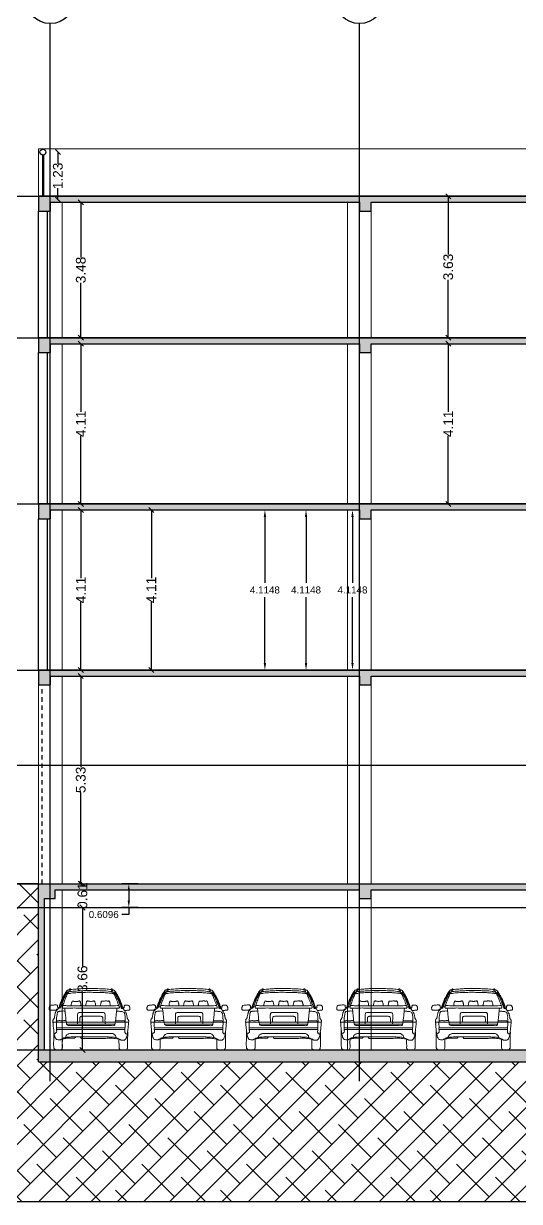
# Model space of a CAD drawing. Header units: metres. Extents: x 71870 to 71989, y 12512 to 13085.
# Drawn here: x 71922.39 to 71935.13, y 12511.59 to 12541.83 of the extents above; entities that cross this region are included whole.
import ezdxf

# ---------------------------------------------------------------- set-up
doc = ezdxf.new("R2010")
doc.units = ezdxf.units.M
doc.header["$MEASUREMENT"] = 0
doc.linetypes.add('CENTER', pattern=[2, 1.25, -0.25, 0.25, -0.25])
doc.linetypes.add('HIDDEN2', pattern=[0.1875, 0.125, -0.0625])
doc.layers.get('Defpoints').update_dxf_attribs({"color": 6, "lineweight": 0})
for name, color, linetype, lineweight in [('02_FB_GLASS', 4, 'Continuous', 9), ('02_FB_GREY', 8, 'Continuous', 5), ('02_FB_WALL', 7, 'Continuous', 30)]:
    doc.layers.add(name, color=color, linetype=linetype, lineweight=lineweight)
for name, color, linetype in [('BLK_1_FLR_2_ROOM_1', 2, 'Continuous'), ('BLK_1_FLR_2_WC_BATH_HT', 1, 'Continuous'), ('BLK_1_FLR_3_ROOM_1', 2, 'Continuous'), ('BLK_1_FLR_4_ROOM_1', 2, 'Continuous'), ('BLK_1_PLINTH_HEIGHT', 7, 'Continuous'), ('cad-block.com', 7, 'Continuous')]:
    doc.layers.add(name, color=color, linetype=linetype)
doc.layers.add('BLK_1_LVL_-1_BSMNT_FOOT_PRINT', color=1, linetype='Continuous', plot=False)
doc.layers.add('BLK_1_PARAPET_HT', color=233, linetype='Continuous', plot=False)
doc.styles.add('century Gothic', font='arial.ttf')
doc.styles.get("Standard").update_dxf_attribs({"font": 'arial.ttf'})
doc.dimstyles.new('STAND', dxfattribs={"dimtxt": 0.25, "dimasz": 0.13, "dimexe": 0, "dimexo": 0, "dimgap": 0, "dimtad": 0, "dimzin": 0, "dimdsep": 46, "dimtxsty": 'century Gothic', "dimblk": 'OBLIQUE', "dimcen": 0.15, "dimse1": 1, "dimse2": 1, "dimclrd": 5, "dimclre": 7, "dimclrt": 5, "dimazin": 0, "dimtfac": 1, "dimtofl": 0, "dimtmove": 0, "dimatfit": 3, "dimfxl": 0, "dimtolj": 1, "dimtzin": 0, "dimlwd": -1, "dimlwe": -1, "dimarcsym": 0})
doc.dimstyles.get("Standard").update_dxf_attribs({"dimtxt": 0.18, "dimasz": 0.18, "dimexe": 0.18, "dimexo": 0.0625, "dimgap": 0.09, "dimtad": 0, "dimtih": 1, "dimtoh": 1, "dimdec": 4, "dimzin": 0, "dimdsep": 46, "dimtxsty": 'Standard', "dimcen": 0.09, "dimadec": 0, "dimazin": 0, "dimtfac": 1, "dimtdec": 4, "dimtofl": 0, "dimtmove": 0, "dimatfit": 3, "dimfxl": 0, "dimtolj": 1, "dimtzin": 0, "dimarcsym": 0})

# ---------------------------------------------------------------- blocks, each defined once
blk = doc.blocks.new('*D442')
at = {"layer": 'BLK_1_PLINTH_HEIGHT', "color": 0, "lineweight": -2, "ltscale": 400}
for p, q in [((71925.333, 12519.743), (71924.913, 12519.743)), ((71925.093, 12519.563), (71925.093, 12519.313)), ((71925.333, 12519.133), (71924.913, 12519.133)), ((71925.093, 12518.953), (71924.913, 12518.953)), ((71925.093, 12519.133), (71925.093, 12518.953))]:
    blk.add_line(p, q, dxfattribs=at)
at = {"layer": 'BLK_1_PLINTH_HEIGHT', "color": 0, "lineweight": 25, "ltscale": 400}
for points in [[(71925.063, 12519.563), (71925.123, 12519.563), (71925.093, 12519.743)], [(71925.063, 12519.313), (71925.123, 12519.313), (71925.093, 12519.133)]]:
    blk.add_solid(points, dxfattribs=at)
at = {"layer": 'Defpoints', "color": 0, "lineweight": 25, "ltscale": 400}
for p in [(71925.395, 12519.743), (71925.093, 12519.133), (71925.395, 12519.133)]:
    blk.add_point(p, dxfattribs=at)
at = {"layer": 'BLK_1_PLINTH_HEIGHT', "color": 0, "lineweight": 25, "ltscale": 400, "insert": (71924.449, 12518.953), "char_height": 0.18, "attachment_point": 5}
blk.add_mtext('\\A1;0.6096', dxfattribs=at)
blk = doc.blocks.new('_Oblique')
at = {"color": 0, "linetype": 'ByBlock', "lineweight": -2}
blk.add_line((-0.5, -0.5), (0.5, 0.5), dxfattribs=at)
blk = doc.blocks.new('*D443')
at = {"layer": 'BLK_1_LVL_-1_BSMNT_FOOT_PRINT', "color": 1}
for p, q in [((71923.903, 12519.133), (71923.903, 12517.629)), ((71923.903, 12515.475), (71923.903, 12516.98))]:
    blk.add_line(p, q, dxfattribs=at)
at = {"layer": 'Defpoints', "color": 0, "lineweight": 25}
for p in [(71923.903, 12519.133), (71924.061, 12519.133), (71924.061, 12515.475)]:
    blk.add_point(p, dxfattribs=at)
at = {"layer": 'BLK_1_LVL_-1_BSMNT_FOOT_PRINT', "color": 1, "xscale": 0.13, "yscale": 0.13, "zscale": 0.13}
for p, rotation in [((71923.903, 12519.133), 90), ((71923.903, 12515.475), 270)]:
    blk.add_blockref('_Oblique', p, dxfattribs=dict(at, rotation=rotation))
at = {"layer": 'BLK_1_LVL_-1_BSMNT_FOOT_PRINT', "color": 1, "lineweight": 25, "insert": (71923.903, 12517.304), "char_height": 0.25, "attachment_point": 5, "rotation": 90, "style": 'century Gothic'}
blk.add_mtext('\\A1;3.66', dxfattribs=at)
blk = doc.blocks.new('*D444')
at = {"layer": 'BLK_1_LVL_-1_BSMNT_FOOT_PRINT', "color": 2}
for p, q in [((71923.903, 12519.743), (71923.903, 12519.738)), ((71923.903, 12519.133), (71923.903, 12519.137))]:
    blk.add_line(p, q, dxfattribs=at)
at = {"layer": 'Defpoints', "color": 0, "lineweight": 25}
for p in [(71923.903, 12519.743), (71923.903, 12519.743), (71923.903, 12519.133)]:
    blk.add_point(p, dxfattribs=at)
at = {"layer": 'BLK_1_LVL_-1_BSMNT_FOOT_PRINT', "color": 2, "xscale": 0.13, "yscale": 0.13, "zscale": 0.13}
for p, rotation in [((71923.903, 12519.743), 90), ((71923.903, 12519.133), 270)]:
    blk.add_blockref('_Oblique', p, dxfattribs=dict(at, rotation=rotation))
at = {"layer": 'BLK_1_LVL_-1_BSMNT_FOOT_PRINT', "color": 2, "lineweight": 25, "insert": (71923.903, 12519.438), "char_height": 0.25, "attachment_point": 5, "rotation": 90, "style": 'century Gothic'}
blk.add_mtext('\\A1;0.61', dxfattribs=at)
blk = doc.blocks.new('*D446')
at = {"layer": 'BLK_1_FLR_2_ROOM_1', "color": 2}
for p, q in [((71925.672, 12529.344), (71925.672, 12527.592)), ((71925.672, 12525.229), (71925.672, 12526.981))]:
    blk.add_line(p, q, dxfattribs=at)
at = {"layer": 'Defpoints', "color": 0, "lineweight": 25}
for p in [(71925.382, 12529.344), (71925.672, 12529.344), (71925.517, 12525.229)]:
    blk.add_point(p, dxfattribs=at)
at = {"layer": 'BLK_1_FLR_2_ROOM_1', "color": 2, "xscale": 0.13, "yscale": 0.13, "zscale": 0.13}
for p, rotation in [((71925.672, 12529.344), 90), ((71925.672, 12525.229), 270)]:
    blk.add_blockref('_Oblique', p, dxfattribs=dict(at, rotation=rotation))
at = {"layer": 'BLK_1_FLR_2_ROOM_1', "color": 2, "lineweight": 25, "insert": (71925.672, 12527.286), "char_height": 0.25, "attachment_point": 5, "rotation": 90, "style": 'century Gothic'}
blk.add_mtext('\\A1;4.11', dxfattribs=at)
blk = doc.blocks.new('*D447')
at = {"layer": 'BLK_1_FLR_3_ROOM_1', "color": 2}
for p, q in [((71933.301, 12533.611), (71933.301, 12531.859)), ((71933.301, 12529.496), (71933.301, 12531.248))]:
    blk.add_line(p, q, dxfattribs=at)
at = {"layer": 'Defpoints', "color": 0, "lineweight": 25}
for p in [(71933.006, 12533.611), (71933.301, 12533.611), (71933.146, 12529.496)]:
    blk.add_point(p, dxfattribs=at)
at = {"layer": 'BLK_1_FLR_3_ROOM_1', "color": 2, "xscale": 0.13, "yscale": 0.13, "zscale": 0.13}
for p, rotation in [((71933.301, 12533.611), 90), ((71933.301, 12529.496), 270)]:
    blk.add_blockref('_Oblique', p, dxfattribs=dict(at, rotation=rotation))
at = {"layer": 'BLK_1_FLR_3_ROOM_1', "color": 2, "lineweight": 25, "insert": (71933.301, 12531.554), "char_height": 0.25, "attachment_point": 5, "rotation": 90, "style": 'century Gothic'}
blk.add_mtext('\\A1;4.11', dxfattribs=at)
blk = doc.blocks.new('*D451')
at = {"layer": 'BLK_1_FLR_2_WC_BATH_HT', "color": 0, "lineweight": -2}
for p, q in [((71928.357, 12529.344), (71928.77, 12529.344)), ((71928.59, 12529.164), (71928.59, 12527.468)), ((71928.59, 12525.409), (71928.59, 12527.105)), ((71928.498, 12525.229), (71928.77, 12525.229))]:
    blk.add_line(p, q, dxfattribs=at)
at = {"layer": 'BLK_1_FLR_2_WC_BATH_HT', "color": 0, "lineweight": 25}
for points in [[(71928.56, 12529.164), (71928.62, 12529.164), (71928.59, 12529.344)], [(71928.56, 12525.409), (71928.62, 12525.409), (71928.59, 12525.229)]]:
    blk.add_solid(points, dxfattribs=at)
at = {"layer": 'Defpoints', "color": 0, "lineweight": 25}
for p in [(71928.295, 12529.344), (71928.59, 12529.344), (71928.435, 12525.229)]:
    blk.add_point(p, dxfattribs=at)
at = {"layer": 'BLK_1_FLR_2_WC_BATH_HT', "color": 0, "insert": (71928.59, 12527.286), "char_height": 0.18, "attachment_point": 5}
blk.add_mtext('\\A1;4.1148', dxfattribs=at)
blk = doc.blocks.new('*D452')
at = {"layer": 'BLK_1_FLR_2_WC_BATH_HT', "color": 0, "lineweight": -2}
for p, q in [((71929.414, 12529.344), (71929.827, 12529.344)), ((71929.647, 12529.164), (71929.647, 12527.468)), ((71929.647, 12525.409), (71929.647, 12527.105)), ((71929.554, 12525.229), (71929.827, 12525.229))]:
    blk.add_line(p, q, dxfattribs=at)
at = {"layer": 'BLK_1_FLR_2_WC_BATH_HT', "color": 0, "lineweight": 25}
for points in [[(71929.617, 12529.164), (71929.677, 12529.164), (71929.647, 12529.344)], [(71929.617, 12525.409), (71929.677, 12525.409), (71929.647, 12525.229)]]:
    blk.add_solid(points, dxfattribs=at)
at = {"layer": 'Defpoints', "color": 0, "lineweight": 25}
for p in [(71929.351, 12529.344), (71929.647, 12529.344), (71929.492, 12525.229)]:
    blk.add_point(p, dxfattribs=at)
at = {"layer": 'BLK_1_FLR_2_WC_BATH_HT', "color": 0, "insert": (71929.647, 12527.286), "char_height": 0.18, "attachment_point": 5}
blk.add_mtext('\\A1;4.1148', dxfattribs=at)
blk = doc.blocks.new('*D453')
at = {"layer": 'BLK_1_FLR_2_WC_BATH_HT', "color": 0, "lineweight": -2}
for p, q in [((71930.608, 12529.344), (71931.021, 12529.344)), ((71930.841, 12529.164), (71930.841, 12527.468)), ((71930.841, 12525.409), (71930.841, 12527.105)), ((71930.749, 12525.229), (71931.021, 12525.229))]:
    blk.add_line(p, q, dxfattribs=at)
at = {"layer": 'BLK_1_FLR_2_WC_BATH_HT', "color": 0, "lineweight": 25}
for points in [[(71930.811, 12529.164), (71930.871, 12529.164), (71930.841, 12529.344)], [(71930.811, 12525.409), (71930.871, 12525.409), (71930.841, 12525.229)]]:
    blk.add_solid(points, dxfattribs=at)
at = {"layer": 'Defpoints', "color": 0, "lineweight": 25}
for p in [(71930.545, 12529.344), (71930.841, 12529.344), (71930.686, 12525.229)]:
    blk.add_point(p, dxfattribs=at)
at = {"layer": 'BLK_1_FLR_2_WC_BATH_HT', "color": 0, "insert": (71930.841, 12527.286), "char_height": 0.18, "attachment_point": 5}
blk.add_mtext('\\A1;4.1148', dxfattribs=at)
blk = doc.blocks.new('*D439')
at = {"color": 5}
for p, q in [((71921.33, 12538.615), (71921.33, 12538.317)), ((71921.33, 12537.396), (71921.33, 12537.694))]:
    blk.add_line(p, q, dxfattribs=at)
at = {"layer": 'Defpoints', "color": 0, "lineweight": 25}
for p in [(71921.33, 12538.615), (71922.772, 12538.615), (71922.772, 12537.396)]:
    blk.add_point(p, dxfattribs=at)
at = {"color": 5, "xscale": 0.13, "yscale": 0.13, "zscale": 0.13}
for p, rotation in [((71921.33, 12538.615), 90), ((71921.33, 12537.396), 270)]:
    blk.add_blockref('_Oblique', p, dxfattribs=dict(at, rotation=rotation))
at = {"color": 5, "lineweight": 25, "insert": (71921.33, 12538.005), "char_height": 0.25, "attachment_point": 5, "rotation": 90, "style": 'century Gothic'}
blk.add_mtext('\\A1;1.22', dxfattribs=at)
blk = doc.blocks.new('*D440')
at = {"color": 5}
for p, q in [((71920.256, 12537.396), (71920.256, 12528.674)), ((71920.256, 12519.133), (71920.256, 12527.854))]:
    blk.add_line(p, q, dxfattribs=at)
at = {"layer": 'Defpoints', "color": 0, "lineweight": 25}
for p in [(71922.772, 12537.396), (71920.256, 12519.133), (71922.772, 12519.133)]:
    blk.add_point(p, dxfattribs=at)
at = {"color": 5, "xscale": 0.13, "yscale": 0.13, "zscale": 0.13}
for p, rotation in [((71920.256, 12537.396), 90), ((71920.256, 12519.133), 270)]:
    blk.add_blockref('_Oblique', p, dxfattribs=dict(at, rotation=rotation))
at = {"color": 5, "lineweight": 25, "insert": (71920.256, 12528.264), "char_height": 0.25, "attachment_point": 5, "rotation": 90, "style": 'century Gothic'}
blk.add_mtext('\\A1;18.26', dxfattribs=at)
blk = doc.blocks.new('*D441')
at = {"color": 5}
for p, q in [((71921.33, 12533.763), (71921.33, 12531.96)), ((71921.33, 12529.496), (71921.33, 12531.3))]:
    blk.add_line(p, q, dxfattribs=at)
at = {"layer": 'Defpoints', "color": 0, "lineweight": 25}
for p in [(71921.33, 12533.763), (71922.772, 12533.763), (71922.772, 12529.496)]:
    blk.add_point(p, dxfattribs=at)
at = {"color": 5, "xscale": 0.13, "yscale": 0.13, "zscale": 0.13}
for p, rotation in [((71921.33, 12533.763), 90), ((71921.33, 12529.496), 270)]:
    blk.add_blockref('_Oblique', p, dxfattribs=dict(at, rotation=rotation))
at = {"color": 5, "lineweight": 25, "insert": (71921.33, 12531.63), "char_height": 0.25, "attachment_point": 5, "rotation": 90, "style": 'century Gothic'}
blk.add_mtext('\\A1;4.27', dxfattribs=at)
blk = doc.blocks.new('*D459')
at = {"color": 5}
for p, q in [((71923.859, 12525.077), (71923.859, 12522.734)), ((71923.859, 12519.743), (71923.859, 12522.085))]:
    blk.add_line(p, q, dxfattribs=at)
at = {"layer": 'Defpoints', "color": 0, "lineweight": 25}
for p in [(71923.9, 12525.077), (71923.859, 12519.743), (71923.9, 12519.743)]:
    blk.add_point(p, dxfattribs=at)
at = {"color": 5, "xscale": 0.13, "yscale": 0.13, "zscale": 0.13}
for p, rotation in [((71923.859, 12525.077), 90), ((71923.859, 12519.743), 270)]:
    blk.add_blockref('_Oblique', p, dxfattribs=dict(at, rotation=rotation))
at = {"color": 5, "lineweight": 25, "insert": (71923.859, 12522.41), "char_height": 0.25, "attachment_point": 5, "rotation": 90, "style": 'century Gothic'}
blk.add_mtext('\\A1;5.33', dxfattribs=at)
blk = doc.blocks.new('*D435')
at = {"color": 5}
for p, q in [((71921.33, 12537.396), (71921.33, 12535.904)), ((71921.33, 12533.763), (71921.33, 12535.255))]:
    blk.add_line(p, q, dxfattribs=at)
at = {"layer": 'Defpoints', "color": 0, "lineweight": 25}
for p in [(71921.33, 12537.396), (71922.772, 12537.396), (71922.772, 12533.763)]:
    blk.add_point(p, dxfattribs=at)
at = {"color": 5, "xscale": 0.13, "yscale": 0.13, "zscale": 0.13}
for p, rotation in [((71921.33, 12537.396), 90), ((71921.33, 12533.763), 270)]:
    blk.add_blockref('_Oblique', p, dxfattribs=dict(at, rotation=rotation))
at = {"color": 5, "lineweight": 25, "insert": (71921.33, 12535.58), "char_height": 0.25, "attachment_point": 5, "rotation": 90, "style": 'century Gothic'}
blk.add_mtext('\\A1;3.63', dxfattribs=at)
blk = doc.blocks.new('A$C25D40799')
for p, q in [((522, 1544), (539, 1542)), ((1588, 1542), (1571, 1541)), ((97, 699), (2010, 699)), ((190, 519), (1918, 515)), ((191, 562), (1923, 558))]:
    blk.add_line(p, q)
for points, knots in [([(453, 1497), (422, 1454), (416, 1442), (399, 1416), (378, 1377), (357, 1327), (326, 1284), (310, 1226), (283, 1177), (270, 1129), (258, 1096), (253, 1074), (246, 1059), (238, 1044), (219, 1031), (206, 1003), (175, 986), (169, 958), (158, 941), (157, 919), (149, 892), (142, 858), (138, 831), (135, 809), (125, 799), (118, 785), (103, 774), (100, 754), (98, 732), (97, 713), (97, 696), (98, 686), (107, 674), (101, 653), (105, 623), (106, 586), (117, 537), (117, 484), (129, 426), (137, 374), (148, 334), (157, 304), (170, 284), (184, 264), (215, 260), (244, 257), (274, 257), (296, 258), (307, 269), (318, 275), (328, 278), (341, 275), (350, 291), (366, 303), (391, 309), (423, 318), (466, 319), (524, 329), (597, 327), (683, 330), (804, 329), (928, 328), (1042, 333), (1140, 333), (1246, 332), (1354, 333), (1437, 330), (1498, 328), (1555, 326), (1614, 323), (1668, 319), (1713, 308), (1747, 290), (1779, 277), (1800, 263), (1810, 252), (1821, 249), (1843, 251), (1871, 249), (1904, 248), (1924, 264), (1943, 279), (1951, 306), (1961, 334), (1971, 367), (1978, 403), (1982, 442), (1987, 481), (1994, 520), (1997, 563), (2003, 604), (2007, 646), (2007, 683), (2012, 713), (2013, 736), (2010, 751), (1997, 766), (1986, 784), (1974, 801), (1977, 820), (1973, 841), (1965, 866), (1961, 895), (1954, 920), (1940, 945), (1926, 975), (1903, 1005), (1887, 1029), (1873, 1046), (1856, 1044), (1843, 1051), (1824, 1052), (1821, 1078), (1800, 1120), (1776, 1181), (1754, 1243), (1730, 1298), (1704, 1346), (1683, 1388), (1669, 1413), (1660, 1429), (1657, 1442), (1657, 1456), (1662, 1470), (1666, 1482), (1663, 1493), (1655, 1499), (1640, 1510), (1620, 1515), (1605, 1519), (1598, 1521), (1597, 1521)], [0.1427516, 0.1427516, 0.1427516, 0.1427516, 0.1441207, 0.1491577, 0.1592131, 0.1662954, 0.1767689, 0.1855494, 0.1967554, 0.2051715, 0.2106866, 0.2148044, 0.2165516, 0.2192272, 0.2231216, 0.2279667, 0.2344574, 0.2396988, 0.2417508, 0.2447679, 0.2503915, 0.2562398, 0.2625008, 0.2646156, 0.2670974, 0.2692619, 0.2723491, 0.2761324, 0.2791232, 0.2837165, 0.2857809, 0.2876726, 0.2890104, 0.2927793, 0.2976017, 0.3047458, 0.3115836, 0.3228817, 0.3319707, 0.341553, 0.3493995, 0.3535351, 0.3570373, 0.3619053, 0.3651923, 0.3718659, 0.3771463, 0.3804333, 0.3827283, 0.3845789, 0.3866954, 0.3880729, 0.3909937, 0.3942555, 0.398394, 0.4040732, 0.4109949, 0.4202495, 0.4340319, 0.4481112, 0.4641835, 0.4954098, 0.51109, 0.5223418, 0.545301, 0.5652758, 0.5772893, 0.5873935, 0.5965795, 0.6064622, 0.6172914, 0.6239172, 0.6299773, 0.6370636, 0.6412013, 0.6429937, 0.6444456, 0.6465118, 0.6543688, 0.6589833, 0.6626123, 0.6668312, 0.6710489, 0.6763449, 0.6821303, 0.6886547, 0.6948862, 0.702056, 0.7087711, 0.7149814, 0.7239743, 0.7301846, 0.7361529, 0.7430687, 0.7453625, 0.747978, 0.7507787, 0.7551725, 0.7585599, 0.7610831, 0.7645543, 0.7695644, 0.7744681, 0.7790389, 0.7829391, 0.7892012, 0.7959495, 0.8016858, 0.8046248, 0.8060023, 0.8100116, 0.8119047, 0.8143755, 0.8213364, 0.8372718, 0.8468576, 0.8551737, 0.8673872, 0.8746748, 0.879399, 0.8819641, 0.8838557, 0.8861495, 0.8889869, 0.8911018, 0.8925526, 0.894527, 0.8969663, 0.9012549, 0.9047667, 0.9051149, 0.9051149, 0.9051149, 0.9051149]), ([(448, 1491), (451, 1485), (456, 1474), (462, 1458), (456, 1443), (450, 1428), (434, 1409), (417, 1378), (403, 1339), (379, 1303), (366, 1262), (347, 1222), (329, 1176), (313, 1137), (309, 1103), (292, 1086), (287, 1070), (275, 1055), (261, 1062), (252, 1061), (248, 1061)], [0.00393246, 0.00393246, 0.00393246, 0.00393246, 0.00694879, 0.01010811, 0.01212537, 0.01485463, 0.01885172, 0.0245582, 0.03238138, 0.04019022, 0.04641738, 0.05424055, 0.06257681, 0.07160269, 0.07590429, 0.07928738, 0.08300537, 0.08496544, 0.08747661, 0.08969513, 0.08969513, 0.08969513, 0.08969513]), ([(491, 1462), (494, 1473), (503, 1497), (512, 1524), (519, 1541), (522, 1544)], [0.00089717, 0.00089717, 0.00089717, 0.00089717, 0.00705848, 0.01367692, 0.01585466, 0.01585466, 0.01585466, 0.01585466]), ([(525, 1473), (528, 1484), (534, 1506), (539, 1530), (539, 1542)], [0.0017489, 0.0017489, 0.0017489, 0.0017489, 0.00757716, 0.01366641, 0.01366641, 0.01366641, 0.01366641]), ([(1233, 1549), (1207, 1550), (1146, 1550), (1055, 1552), (954, 1550), (855, 1552), (740, 1542), (636, 1535), (563, 1529), (538, 1525)], [0, 0, 0, 0, 0.0130865, 0.0315417, 0.0459743, 0.0647681, 0.0815991, 0.1048393, 0.1182554, 0.1182554, 0.1182554, 0.1182554]), ([(1572, 1525), (1561, 1526), (1525, 1529), (1463, 1539), (1388, 1541), (1310, 1546), (1260, 1547), (1233, 1548)], [0.90956096, 0.90956096, 0.90956096, 0.90956096, 0.91516129, 0.92740666, 0.94165728, 0.95360429, 0.96715149, 0.96715149, 0.96715149, 0.96715149]), ([(1583, 1471), (1580, 1482), (1574, 1505), (1570, 1528), (1571, 1540)], [0.0017489, 0.0017489, 0.0017489, 0.0017489, 0.00757716, 0.01366641, 0.01366641, 0.01366641, 0.01366641]), ([(1617, 1459), (1614, 1471), (1606, 1494), (1597, 1522), (1591, 1539), (1588, 1542)], [0.00089717, 0.00089717, 0.00089717, 0.00089717, 0.00705848, 0.01367692, 0.01585466, 0.01585466, 0.01585466, 0.01585466]), ([(723, 654), (723, 666), (721, 699), (725, 750), (718, 809), (722, 858), (719, 897), (726, 920), (735, 935), (752, 943), (787, 943), (877, 949), (975, 946), (1052, 948), (1068, 948)], [0, 0, 0, 0, 0.006094, 0.0168189, 0.0258234, 0.0362585, 0.0417659, 0.0459866, 0.0480774, 0.0504159, 0.0550938, 0.0658437, 0.0966014, 0.1049292, 0.1049292, 0.1049292, 0.1049292]), ([(1413, 654), (1414, 666), (1416, 699), (1412, 750), (1418, 809), (1414, 858), (1417, 897), (1411, 920), (1402, 935), (1385, 943), (1350, 943), (1259, 949), (1161, 946), (1085, 948), (1068, 948)], [0, 0, 0, 0, 0.006094, 0.0168189, 0.0258234, 0.0362585, 0.0417659, 0.0459866, 0.0480774, 0.0504159, 0.0550938, 0.0658437, 0.0966014, 0.1049292, 0.1049292, 0.1049292, 0.1049292]), ([(778, 699), (778, 703), (777, 728), (780, 764), (777, 804), (783, 826), (792, 841), (809, 849), (844, 850), (932, 855), (1011, 853), (1068, 853)], [0.02353949, 0.02353949, 0.02353949, 0.02353949, 0.0258234, 0.03625846, 0.04176585, 0.04598659, 0.04807738, 0.05041587, 0.05509377, 0.06584368, 0.09515876, 0.09515876, 0.09515876, 0.09515876]), ([(1358, 699), (1359, 703), (1360, 728), (1357, 764), (1360, 804), (1353, 826), (1344, 841), (1327, 849), (1292, 850), (1205, 855), (1126, 853), (1068, 853)], [0.02353949, 0.02353949, 0.02353949, 0.02353949, 0.0258234, 0.03625846, 0.04176585, 0.04598659, 0.04807738, 0.05041587, 0.05509377, 0.06584368, 0.09515876, 0.09515876, 0.09515876, 0.09515876])]:
    blk.add_open_spline(points, degree=3, knots=knots)
for points in [[(1118, 1502), (1042, 1503), (932, 1499), (804, 1496), (689, 1488), (599, 1483), (538, 1476), (511, 1470), (497, 1466), (488, 1459), (477, 1442), (440, 1360), (416, 1301), (390, 1237), (370, 1183), (352, 1130), (342, 1103), (335, 1085), (336, 1073), (340, 1065), (349, 1059), (381, 1057), (479, 1057), (562, 1059), (718, 1059), (852, 1058), (1022, 1057), (1144, 1056), (1301, 1053), (1430, 1053), (1567, 1054), (1631, 1053), (1696, 1052), (1739, 1053), (1764, 1056), (1773, 1064), (1777, 1070), (1776, 1091), (1748, 1159), (1720, 1236), (1692, 1301), (1652, 1396), (1631, 1439), (1625, 1451), (1615, 1457), (1594, 1465), (1568, 1469), (1534, 1477), (1355, 1493), (1207, 1500), (1117, 1502)], [(455, 1471), (444, 1456), (426, 1431), (410, 1401), (385, 1359), (362, 1316), (345, 1273), (318, 1221), (298, 1161), (283, 1121), (271, 1080), (264, 1060)], [(559, 1120), (559, 1146), (564, 1173), (572, 1199), (583, 1222), (590, 1233), (597, 1236), (608, 1236), (613, 1232), (638, 1226), (658, 1226), (687, 1225), (718, 1226), (740, 1229), (752, 1234), (765, 1237), (771, 1238), (782, 1232), (786, 1222), (794, 1204), (800, 1176), (806, 1152), (807, 1129), (810, 1118)], [(1295, 1117), (1298, 1131), (1305, 1155), (1311, 1186), (1315, 1202), (1321, 1223), (1334, 1234), (1341, 1235), (1355, 1234), (1371, 1233), (1402, 1236), (1431, 1237), (1454, 1237), (1475, 1235), (1492, 1235), (1512, 1238), (1521, 1230), (1529, 1214), (1536, 1193), (1544, 1169), (1548, 1144), (1548, 1118)], [(1662, 1470), (1679, 1445), (1693, 1412), (1716, 1371), (1741, 1323), (1773, 1260), (1791, 1215), (1809, 1171), (1824, 1129), (1833, 1096), (1845, 1065), (1851, 1046)], [(1665, 1485), (1678, 1472), (1691, 1449), (1715, 1411), (1737, 1372), (1762, 1325), (1788, 1275), (1809, 1222), (1832, 1162), (1847, 1115), (1862, 1073), (1866, 1060), (1875, 1055), (1877, 1043)], [(242, 1063), (221, 1066), (216, 1092), (215, 1116), (204, 1130), (184, 1136), (161, 1136), (113, 1135), (79, 1131), (37, 1125), (20, 1111), (11, 1095), (1, 1069), (2, 1036), (5, 1023), (16, 1012), (37, 1006), (58, 1006), (97, 1006), (139, 1005), (167, 1005), (177, 1009), (185, 1015), (198, 1030), (206, 1032), (214, 1034), (225, 1033)], [(402, 982), (360, 984), (308, 980), (265, 977), (238, 971), (223, 964), (217, 950), (207, 923), (203, 886), (195, 841), (191, 792), (189, 751), (187, 701), (186, 635), (188, 561), (186, 527), (189, 502), (194, 484), (192, 460), (189, 442), (182, 437), (166, 423), (133, 408)], [(1706, 976), (1755, 977), (1793, 975), (1847, 969), (1883, 958), (1903, 937), (1908, 919), (1916, 878), (1923, 833), (1922, 794), (1927, 746), (1926, 710), (1924, 667), (1923, 616), (1919, 544), (1919, 515), (1916, 463), (1919, 437), (1929, 425), (1939, 411), (1956, 406), (1979, 400)], [(1878, 1055), (1888, 1059), (1892, 1067), (1896, 1085), (1895, 1099), (1905, 1117), (1916, 1128), (1926, 1134), (1945, 1133), (1982, 1130), (2002, 1129), (2023, 1114), (2033, 1097), (2040, 1078), (2042, 1061), (2043, 1046), (2043, 1034), (2038, 1017), (2027, 1008), (2007, 1003), (1975, 1001), (1941, 998), (1919, 997), (1906, 999)], [(190, 732), (202, 735), (228, 739), (273, 740), (370, 740), (430, 743)], [(445, 654), (535, 652), (759, 653), (1036, 653), (1289, 651), (1540, 648), (1663, 648)], [(1680, 742), (1694, 739), (1723, 737), (1773, 736), (1873, 735), (1894, 733), (1904, 731), (1914, 726), (1925, 725)], [(670, 329), (661, 313), (655, 304), (646, 297), (626, 297), (571, 298), (531, 295), (487, 296), (454, 296), (422, 291), (386, 286), (363, 281), (350, 281)]]:
    blk.add_spline(points, degree=3)
for points, start_tangent, end_tangent in [([(448, 1490), (457, 1502), (470, 1510), (493, 1518), (511, 1521)], (0.593425, 0.80489), (0.992356, 0.123409)), ([(472, 1419), (509, 1425), (552, 1433), (633, 1443), (716, 1447), (778, 1451), (882, 1453), (956, 1457), (1074, 1456), (1157, 1455), (1272, 1453), (1320, 1451), (1414, 1446), (1487, 1442), (1559, 1434), (1593, 1429), (1644, 1419)], (0.904907, 0.425609), (0.999412, -0.034278)), ([(926, 1118), (930, 1146), (935, 1174), (944, 1210), (951, 1230), (965, 1236), (980, 1237), (994, 1232), (1011, 1229), (1033, 1229), (1059, 1227), (1087, 1229), (1114, 1231), (1126, 1235), (1131, 1238), (1142, 1238), (1155, 1227), (1161, 1205), (1172, 1169), (1177, 1134), (1179, 1117)], (0.033863, 0.999426), (0.35577, -0.934573)), ([(393, 1056), (398, 1025), (404, 987), (410, 924), (418, 857), (422, 809), (428, 753), (436, 702), (444, 659), (449, 642), (458, 631), (470, 623), (504, 617), (570, 618), (774, 619), (989, 618), (1198, 615), (1424, 614), (1581, 614), (1634, 616), (1655, 626), (1664, 643), (1671, 681), (1688, 803), (1698, 894), (1706, 981), (1712, 1051)], (0.077473, -0.996994), (0.074071, 0.997253)), ([(117, 507), (114, 169), (114, 114), (118, 76), (118, 55), (126, 39), (142, 19), (160, 9), (212, 4), (269, 1), (315, 14), (335, 46), (338, 77), (335, 164), (338, 277)], (-0.012801, -0.999918), (0.019428, 0.999811)), ([(421, 318), (423, 337), (434, 359), (450, 382), (481, 403), (504, 410), (544, 418), (574, 418), (685, 416), (961, 418), (1178, 417), (1389, 418), (1543, 416), (1584, 416), (1609, 412), (1640, 399), (1657, 386), (1677, 364), (1686, 341), (1689, 314)], (0.190198, 0.981746), (0.086844, -0.996222)), ([(795, 331), (800, 317), (807, 302), (811, 293), (823, 289), (845, 289), (1117, 289), (1264, 291), (1430, 289), (1512, 297), (1560, 296), (1637, 293), (1682, 287), (1742, 278), (1796, 266)], (0.525514, -0.850785), (0.941191, 0.337876)), ([(1990, 450), (1985, 138), (1985, 79), (1982, 47), (1973, 27), (1952, 6), (1902, 0), (1870, 1), (1816, 4), (1786, 15), (1771, 38), (1769, 86), (1768, 154), (1769, 267)], (-0.040779, -0.999168), (0.060714, 0.998155))]:
    blk.add_spline(points, degree=3, dxfattribs=dict(start_tangent=start_tangent, end_tangent=end_tangent))
at = {"start_tangent": (0.958706, -0.284399)}
blk.add_spline([(350, 1124), (420, 1119), (541, 1118), (736, 1117), (898, 1117), (1085, 1116), (1237, 1116), (1375, 1117), (1539, 1117), (1683, 1117), (1763, 1121)], degree=3, dxfattribs=at)
blk = doc.blocks.new('A$C70151CF8')
at = {"layer": '02_FB_GREY', "ltscale": 100}
blk.add_blockref('A$C25D40799', (0, 0), dxfattribs=at)
blk = doc.blocks.new('*D458')
at = {"color": 5}
for p, q in [((71923.861, 12529.344), (71923.861, 12527.592)), ((71923.861, 12525.229), (71923.861, 12526.981))]:
    blk.add_line(p, q, dxfattribs=at)
at = {"layer": 'Defpoints', "color": 0, "lineweight": 25}
for p in [(71923.861, 12529.344), (71923.861, 12529.344), (71923.861, 12525.229)]:
    blk.add_point(p, dxfattribs=at)
at = {"color": 5, "xscale": 0.13, "yscale": 0.13, "zscale": 0.13}
for p, rotation in [((71923.861, 12529.344), 90), ((71923.861, 12525.229), 270)]:
    blk.add_blockref('_Oblique', p, dxfattribs=dict(at, rotation=rotation))
at = {"color": 5, "lineweight": 25, "insert": (71923.861, 12527.286), "char_height": 0.25, "attachment_point": 5, "rotation": 90, "style": 'century Gothic'}
blk.add_mtext('\\A1;4.11', dxfattribs=at)
blk = doc.blocks.new('*D422')
at = {"color": 5}
for p, q in [((71923.861, 12533.611), (71923.861, 12531.859)), ((71923.861, 12529.496), (71923.861, 12531.248))]:
    blk.add_line(p, q, dxfattribs=at)
at = {"layer": 'Defpoints', "color": 0, "lineweight": 25}
for p in [(71923.861, 12533.611), (71923.861, 12533.611), (71923.861, 12529.496)]:
    blk.add_point(p, dxfattribs=at)
at = {"color": 5, "xscale": 0.13, "yscale": 0.13, "zscale": 0.13}
for p, rotation in [((71923.861, 12533.611), 90), ((71923.861, 12529.496), 270)]:
    blk.add_blockref('_Oblique', p, dxfattribs=dict(at, rotation=rotation))
at = {"color": 5, "lineweight": 25, "insert": (71923.861, 12531.554), "char_height": 0.25, "attachment_point": 5, "rotation": 90, "style": 'century Gothic'}
blk.add_mtext('\\A1;4.11', dxfattribs=at)
blk = doc.blocks.new('*D423')
at = {"color": 5}
for p, q in [((71923.861, 12537.243), (71923.861, 12535.828)), ((71923.861, 12533.763), (71923.861, 12535.178))]:
    blk.add_line(p, q, dxfattribs=at)
at = {"layer": 'Defpoints', "color": 0, "lineweight": 25}
for p in [(71923.861, 12537.243), (71923.861, 12537.243), (71923.861, 12533.763)]:
    blk.add_point(p, dxfattribs=at)
at = {"color": 5, "xscale": 0.13, "yscale": 0.13, "zscale": 0.13}
for p, rotation in [((71923.861, 12537.243), 90), ((71923.861, 12533.763), 270)]:
    blk.add_blockref('_Oblique', p, dxfattribs=dict(at, rotation=rotation))
at = {"color": 5, "lineweight": 25, "insert": (71923.861, 12535.503), "char_height": 0.25, "attachment_point": 5, "rotation": 90, "style": 'century Gothic'}
blk.add_mtext('\\A1;3.48', dxfattribs=at)
blk = doc.blocks.new('*D424')
at = {"layer": 'BLK_1_FLR_4_ROOM_1', "color": 2}
for p, q in [((71933.301, 12537.396), (71933.301, 12535.904)), ((71933.301, 12533.763), (71933.301, 12535.255))]:
    blk.add_line(p, q, dxfattribs=at)
at = {"layer": 'Defpoints', "color": 0, "lineweight": 25}
for p in [(71933.022, 12537.396), (71933.301, 12537.396), (71933.146, 12533.763)]:
    blk.add_point(p, dxfattribs=at)
at = {"layer": 'BLK_1_FLR_4_ROOM_1', "color": 2, "xscale": 0.13, "yscale": 0.13, "zscale": 0.13}
for p, rotation in [((71933.301, 12537.396), 90), ((71933.301, 12533.763), 270)]:
    blk.add_blockref('_Oblique', p, dxfattribs=dict(at, rotation=rotation))
at = {"layer": 'BLK_1_FLR_4_ROOM_1', "color": 2, "lineweight": 25, "insert": (71933.301, 12535.58), "char_height": 0.25, "attachment_point": 5, "rotation": 90, "style": 'century Gothic'}
blk.add_mtext('\\A1;3.63', dxfattribs=at)
blk = doc.blocks.new('*D428')
at = {"layer": 'BLK_1_PARAPET_HT', "color": 233}
for p, q in [((71923.271, 12538.533), (71923.271, 12538.232)), ((71923.271, 12537.306), (71923.271, 12537.606))]:
    blk.add_line(p, q, dxfattribs=at)
at = {"layer": 'Defpoints', "color": 0, "lineweight": 25}
for p in [(71923.271, 12538.533), (71923.271, 12538.533), (71923.271, 12537.306)]:
    blk.add_point(p, dxfattribs=at)
at = {"layer": 'BLK_1_PARAPET_HT', "color": 233, "xscale": 0.13, "yscale": 0.13, "zscale": 0.13}
for p, rotation in [((71923.271, 12538.533), 90), ((71923.271, 12537.306), 270)]:
    blk.add_blockref('_Oblique', p, dxfattribs=dict(at, rotation=rotation))
at = {"layer": 'BLK_1_PARAPET_HT', "color": 233, "lineweight": 25, "insert": (71923.271, 12537.919), "char_height": 0.25, "attachment_point": 5, "rotation": 90, "style": 'century Gothic'}
blk.add_mtext('\\A1;1.23', dxfattribs=at)

msp = doc.modelspace()

# ---------------------------------------------------------------- hatches: boundary and pattern name
at = {"layer": '02_FB_GREY'}
h = msp.add_hatch(dxfattribs=at)
h.set_pattern_fill('ANSI31', color=256, scale=0.0254)
h.set_pattern_definition([(45, (70018.7049174, 12424.794746), (-0.0022450640303, 0.0022450640303), [])])
h.paths.add_polyline_path([(71974.02935, 12537.01464), (71974.56275, 12537.01464), (71974.56275, 12537.39564), (71922.77215, 12537.39564), (71922.77215, 12537.01464), (71923.07695, 12537.01464), (71923.07695, 12537.24324), (71931.01998, 12537.24324), (71931.01998, 12537.01464), (71931.32448, 12537.01464), (71931.32448, 12537.24324), (71938.94049, 12537.24324), (71938.94049, 12537.01464), (71939.24529, 12537.01464), (71939.24529, 12537.24324), (71946.71198, 12537.24324), (71946.71198, 12537.01464), (71947.01678, 12537.01464), (71947.01678, 12537.24324), (71954.64133, 12537.24324), (71954.64133, 12537.01464), (71954.94613, 12537.01464), (71954.94613, 12537.24324), (71962.71853, 12537.24324), (71962.71853, 12537.01464), (71963.02333, 12537.01464), (71963.02333, 12537.24324), (71974.02935, 12537.24324)])
h = msp.add_hatch(dxfattribs=at)
h.set_pattern_fill('ANSI31', color=256, scale=0.0254)
h.set_pattern_definition([(45, (71338.319566, 12543.2301546), (-0.00224506403, 0.00224506403), [])])
h.paths.add_polyline_path([(71974.02935, 12533.38244), (71974.56275, 12533.38244), (71974.56275, 12533.76344), (71922.77215, 12533.76344), (71922.77215, 12533.38244), (71923.07695, 12533.38244), (71923.07695, 12533.61104), (71931.01998, 12533.61104), (71931.01998, 12533.38244), (71931.32448, 12533.38244), (71931.32448, 12533.61104), (71938.94049, 12533.61104), (71938.94049, 12533.38244), (71939.24529, 12533.38244), (71939.24529, 12533.61104), (71946.71198, 12533.61104), (71946.71198, 12533.38244), (71947.01678, 12533.38244), (71947.01678, 12533.61104), (71954.64133, 12533.61104), (71954.64133, 12533.38244), (71954.94613, 12533.38244), (71954.94613, 12533.61104), (71962.71853, 12533.61104), (71962.71853, 12533.38244), (71963.02333, 12533.38244), (71963.02333, 12533.61104), (71974.02935, 12533.61104)])
h.paths.add_polyline_path([(71974.02935, 12529.11524), (71974.56275, 12529.11524), (71974.56275, 12529.49624), (71922.77215, 12529.49624), (71922.77215, 12529.11524), (71923.07695, 12529.11524), (71923.07695, 12529.34384), (71931.01998, 12529.34384), (71931.01998, 12529.11524), (71931.32448, 12529.11524), (71931.32448, 12529.34384), (71938.94049, 12529.34384), (71938.94049, 12529.11524), (71939.24529, 12529.11524), (71939.24529, 12529.34384), (71946.71198, 12529.34384), (71946.71198, 12529.11524), (71947.01678, 12529.11524), (71947.01678, 12529.34384), (71954.64133, 12529.34384), (71954.64133, 12529.11524), (71954.94613, 12529.11524), (71954.94613, 12529.34384), (71962.71853, 12529.34384), (71962.71853, 12529.11524), (71963.02333, 12529.11524), (71963.02333, 12529.34384), (71974.02935, 12529.34384)])
h.paths.add_polyline_path([(71974.02935, 12524.84804), (71974.56275, 12524.84804), (71974.56275, 12525.22904), (71922.77215, 12525.22904), (71922.77215, 12524.84804), (71923.07695, 12524.84804), (71923.07695, 12525.07664), (71931.01998, 12525.07664), (71931.01998, 12524.84804), (71931.32448, 12524.84804), (71931.32448, 12525.07664), (71938.94049, 12525.07664), (71938.94049, 12524.84804), (71939.24529, 12524.84804), (71939.24529, 12525.07664), (71946.71198, 12525.07664), (71946.71198, 12524.84804), (71947.01678, 12524.84804), (71947.01678, 12525.07664), (71954.64133, 12525.07664), (71954.64133, 12524.84804), (71954.94613, 12524.84804), (71954.94613, 12525.07664), (71962.71853, 12525.07664), (71962.71853, 12524.84804), (71963.02333, 12524.84804), (71963.02333, 12525.07664), (71974.02935, 12525.07664)])
at = {"layer": '02_FB_GREY', "ltscale": 100}
h = msp.add_hatch(dxfattribs=at)
h.set_pattern_fill('ANSI38', color=256, scale=3.81)
h.set_pattern_definition([(45, (70133.0231, 12435.9333), (-0.3367596, 0.3367596), []), (135, (70133.0231, 12435.9333), (-1.01027881, 0.3367596), [1.190625, -0.714375])])
h.paths.add_polyline_path([(71988.45024, 12519.13304), (71986.00328, 12519.13304), (71986.00328, 12519.74264), (71979.74754, 12519.74264), (71979.74754, 12515.47544), (71974.56275, 12515.47544), (71974.56275, 12515.17064), (71922.77215, 12515.17064), (71922.77215, 12515.47544), (71910.58869, 12515.47544), (71910.58869, 12511.58541), (71988.45024, 12511.58541)])
h.paths.add_polyline_path([(71912.85128, 12519.13304), (71910.58869, 12519.13304), (71910.58869, 12515.47544), (71912.85128, 12515.47544)], flags=17)
h.paths.add_polyline_path([(71922.77215, 12519.13304), (71912.85128, 12519.13304), (71912.85128, 12515.47544), (71922.77215, 12515.47544)], flags=17)
h.paths.add_polyline_path([(71922.77215, 12519.74264), (71918.33768, 12519.74264), (71913.07988, 12519.13304), (71922.77215, 12519.13304)], flags=17)
h.paths.add_polyline_path([(71979.74754, 12519.13304), (71979.66816, 12519.13304), (71979.66816, 12517.87574), (71974.56275, 12517.87574), (71974.56275, 12515.47544), (71979.74754, 12515.47544)], flags=17)
h.paths.add_polyline_path([(71921.97544, 12516.86855), (71921.97666, 12518.2819), (71920.6607, 12518.28304), (71920.65947, 12516.86969)], flags=24)
at = {"layer": '02_FB_GREY'}
h = msp.add_hatch(dxfattribs=at)
h.set_pattern_fill('ANSI31', color=256, scale=0.0254)
h.set_pattern_definition([(45, (71240.804699, 12544.2969546), (-0.00224506403, 0.00224506403), [])])
h.paths.add_polyline_path([(71954.64133, 12519.59024), (71954.64133, 12519.36164), (71954.94613, 12519.36164), (71954.94613, 12519.59024), (71962.71853, 12519.59024), (71962.71853, 12519.36164), (71963.02398, 12519.36164), (71963.02398, 12519.59024), (71974.02935, 12519.59024), (71974.02935, 12519.36164), (71974.33415, 12519.36164), (71974.33415, 12515.47544), (71922.92455, 12515.47544), (71922.92455, 12519.36164), (71923.19718, 12519.36164), (71923.19718, 12519.59024), (71931.01998, 12519.59024), (71931.01998, 12519.36164), (71931.32478, 12519.36164), (71931.32478, 12519.59024), (71938.94049, 12519.59024), (71938.94049, 12519.36164), (71939.24529, 12519.36164), (71939.24529, 12519.59024), (71946.71198, 12519.59024), (71946.71198, 12519.36164), (71947.01678, 12519.36164), (71947.01678, 12519.59024)], flags=16)
h.paths.add_polyline_path([(71974.56275, 12515.17064), (71974.56275, 12519.74264), (71922.77215, 12519.74264), (71922.77215, 12515.17064)])

# ---------------------------------------------------------------- linework, layer by layer
at = {"layer": '02_FB_GLASS', "linetype": 'HIDDEN2', "ltscale": 0.9}
for p, q in [((71922.85645, 12519.74264), (71922.85645, 12524.84804)), ((71922.86915, 12519.74264), (71922.86915, 12524.84804))]:
    msp.add_line(p, q, dxfattribs=at)
at = {"layer": '02_FB_GREY', "ltscale": 100}
for p, q in [((71922.77216, 12538.61484), (71922.77215, 12537.39564)), ((71922.77216, 12538.61484), (71940.99786, 12538.61484)), ((71923.38165, 12533.76344), (71923.38165, 12537.24324)), ((71930.71488, 12533.76344), (71930.71488, 12537.24324)), ((71931.32448, 12533.76344), (71931.32448, 12537.01464)), ((71923.38165, 12529.49624), (71923.38165, 12533.61104)), ((71930.71488, 12529.49624), (71930.71488, 12533.61104)), ((71931.32448, 12529.49624), (71931.32448, 12533.38244)), ((71923.38165, 12525.22904), (71923.38165, 12529.34384)), ((71930.71488, 12525.22904), (71930.71488, 12529.34384)), ((71931.32448, 12525.22904), (71931.32448, 12529.11524)), ((71923.38165, 12519.74264), (71923.38165, 12525.07664)), ((71930.71488, 12525.07664), (71930.71488, 12519.74264)), ((71931.32448, 12525.07664), (71931.32448, 12519.74264)), ((71922.77215, 12519.74264), (71922.77215, 12524.84804)), ((71923.38206, 12515.47544), (71923.38206, 12519.59024)), ((71930.71518, 12515.47544), (71930.71518, 12519.59024)), ((71931.32478, 12515.47544), (71931.32478, 12519.36164))]:
    msp.add_line(p, q, dxfattribs=at)
at = {"layer": '02_FB_WALL', "color": 8, "linetype": 'CENTER', "ltscale": 50}
for p, q in [((71923.07661, 12514.67343), (71923.07661, 12541.8316)), ((71931.01933, 12514.67343), (71931.01933, 12541.8316)), ((71915.33413, 12537.39564), (71988.78836, 12537.39564)), ((71915.04326, 12533.76344), (71988.49749, 12533.76344)), ((71915.04326, 12529.49624), (71988.49749, 12529.49624)), ((71915.04326, 12525.22904), (71988.49749, 12525.22904)), ((71915.05643, 12522.79064), (71983.1997, 12522.79064)), ((71907.26759, 12519.74264), (71983.1997, 12519.74264)), ((71907.49504, 12519.13304), (71983.1997, 12519.13304)), ((71907.25782, 12515.47544), (71983.1997, 12515.47544))]:
    msp.add_line(p, q, dxfattribs=at)
at = {"layer": '02_FB_WALL'}
for p, q in [((71922.87376, 12538.45512), (71922.87376, 12537.39564)), ((71922.89916, 12538.45512), (71922.89916, 12537.39564)), ((71922.77216, 12533.76344), (71922.77216, 12537.01464)), ((71923.00076, 12533.76344), (71923.00076, 12537.01464)), ((71922.77216, 12529.49624), (71922.77216, 12533.38244)), ((71923.00076, 12529.49624), (71923.00076, 12533.38244)), ((71922.77216, 12525.22904), (71922.77216, 12529.11524)), ((71923.00076, 12525.22904), (71923.00076, 12529.11524)), ((71922.77215, 12519.74264), (71919.11455, 12519.74264)), ((71922.77215, 12519.74264), (71974.56275, 12519.74264)), ((71922.77215, 12515.17064), (71922.77215, 12519.74264)), ((71923.19718, 12519.59024), (71931.01998, 12519.59024)), ((71923.19718, 12519.36164), (71923.19718, 12519.59024)), ((71931.01998, 12519.36164), (71931.01998, 12519.59024)), ((71931.32478, 12519.59024), (71938.94049, 12519.59024)), ((71931.32478, 12519.36164), (71931.32478, 12519.59024)), ((71922.92455, 12519.36164), (71923.19718, 12519.36164)), ((71922.92455, 12515.47544), (71922.92455, 12519.36164)), ((71931.01998, 12519.36164), (71931.32478, 12519.36164)), ((71922.92455, 12515.47544), (71974.33415, 12515.47544)), ((71922.77215, 12515.17064), (71974.56275, 12515.17064)), ((71910.58869, 12511.58541), (71988.45024, 12511.58541))]:
    msp.add_line(p, q, dxfattribs=at)
for points in [[(71974.56275, 12537.39564), (71922.77215, 12537.39564), (71922.77215, 12537.01464), (71923.07695, 12537.01464), (71923.07695, 12537.24324), (71931.01998, 12537.24324), (71931.01998, 12537.01464), (71931.32448, 12537.01464), (71931.32448, 12537.24324), (71938.94049, 12537.24324), (71938.94049, 12537.01464), (71939.24529, 12537.01464), (71939.24529, 12537.24324), (71946.71198, 12537.24324), (71946.71198, 12537.01464), (71947.01678, 12537.01464), (71947.01678, 12537.24324), (71954.64133, 12537.24324)], [(71974.56275, 12533.76344), (71922.77215, 12533.76344), (71922.77215, 12533.38244), (71923.07695, 12533.38244), (71923.07695, 12533.61104), (71931.01998, 12533.61104), (71931.01998, 12533.38244), (71931.32448, 12533.38244), (71931.32448, 12533.61104), (71938.94049, 12533.61104), (71938.94049, 12533.38244), (71939.24529, 12533.38244), (71939.24529, 12533.61104), (71946.71198, 12533.61104), (71946.71198, 12533.38244), (71947.01678, 12533.38244), (71947.01678, 12533.61104), (71954.64133, 12533.61104)], [(71974.56275, 12529.49624), (71922.77215, 12529.49624), (71922.77215, 12529.11524), (71923.07695, 12529.11524), (71923.07695, 12529.34384), (71931.01998, 12529.34384), (71931.01998, 12529.11524), (71931.32448, 12529.11524), (71931.32448, 12529.34384), (71938.94049, 12529.34384), (71938.94049, 12529.11524), (71939.24529, 12529.11524), (71939.24529, 12529.34384), (71946.71198, 12529.34384), (71946.71198, 12529.11524), (71947.01678, 12529.11524), (71947.01678, 12529.34384), (71954.64133, 12529.34384)], [(71974.56275, 12525.22904), (71922.77215, 12525.22904), (71922.77215, 12524.84804), (71923.07695, 12524.84804), (71923.07695, 12525.07664), (71931.01998, 12525.07664), (71931.01998, 12524.84804), (71931.32448, 12524.84804), (71931.32448, 12525.07664), (71938.94049, 12525.07664), (71938.94049, 12524.84804), (71939.24529, 12524.84804), (71939.24529, 12525.07664), (71946.71198, 12525.07664), (71946.71198, 12524.84804), (71947.01678, 12524.84804), (71947.01678, 12525.07664), (71954.64133, 12525.07664)]]:
    msp.add_lwpolyline(points, dxfattribs=at)
for centre, radius in [((71923.07661, 12542.47337), 0.64177), ((71931.01933, 12542.47337), 0.64177), ((71922.88646, 12538.53026), 0.0762)]:
    msp.add_circle(centre, radius, dxfattribs=at)

# ---------------------------------------------------------------- block references
at = {"layer": 'cad-block.com', "xscale": 0.001016695008975, "yscale": 0.001016695008975, "zscale": 0.001016695008975}
for p in [(71923.04387, 12515.47531), (71925.55813, 12515.47531), (71927.99653, 12515.47531), (71930.43493, 12515.47531), (71932.87333, 12515.47531)]:
    msp.add_blockref('A$C70151CF8', p, dxfattribs=at)

# ---------------------------------------------------------------- dimensions: what is measured, and where the dimension line sits
at = {"lineweight": 25}
for p1, p2, distance, picture, middle in [((71922.77216, 12537.39564), (71922.77216, 12538.61484), 1.44203, '*D439', (71921.33012, 12538.00524)), ((71922.77216, 12533.76344), (71922.77215, 12537.39564), 1.44203, '*D435', (71921.33012, 12535.57954)), ((71923.86123, 12533.76344), (71923.86123, 12537.24324), 0, '*D423', (71923.86123, 12535.50334)), ((71922.77215, 12529.49624), (71922.77216, 12533.76344), 1.44203, '*D441', (71921.33012, 12531.62984)), ((71923.86123, 12529.49624), (71923.86123, 12533.61104), 0, '*D422', (71923.86123, 12531.55364)), ((71923.86123, 12525.22904), (71923.86123, 12529.34384), 0, '*D458', (71923.86123, 12527.28644)), ((71923.90018, 12525.07664), (71923.90018, 12519.74264), -0.04074, '*D459', (71923.85943, 12522.40964))]:
    dim = msp.add_aligned_dim(p1=p1, p2=p2, distance=distance, dimstyle='STAND', override={"dimtmove": 1}, dxfattribs=at)
    dim.commit()
    dim.dimension.update_dxf_attribs({"geometry": picture, "text_midpoint": middle})
dim = msp.add_linear_dim(base=(71920.25584, 12519.13304), p1=(71922.77216, 12537.39564), p2=(71922.77215, 12519.13304), angle=269.999997, dimstyle='STAND', override={"dimtmove": 1}, dxfattribs=at)
dim.commit()
dim.dimension.update_dxf_attribs({"geometry": '*D440', "text_midpoint": (71920.25584, 12528.26434), "dimtype": 161})
at = {"layer": 'BLK_1_FLR_2_ROOM_1', "color": 2, "lineweight": 25}
dim = msp.add_linear_dim(base=(71925.67206, 12529.34384), p1=(71925.51744, 12525.22904), p2=(71925.3817, 12529.34384), angle=90, dimstyle='STAND', override={"dimclrd": 2, "dimclrt": 2}, dxfattribs=at)
dim.commit()
dim.dimension.update_dxf_attribs({"geometry": '*D446', "text_midpoint": (71925.67206, 12527.28644)})
at = {"layer": 'BLK_1_FLR_2_WC_BATH_HT', "color": 1}
dim = msp.add_linear_dim(base=(71928.59002, 12529.34384), p1=(71928.43539, 12525.22904), p2=(71928.29462, 12529.34384), angle=90, dimstyle='Standard', dxfattribs=at)
dim.commit()
dim.dimension.update_dxf_attribs({"geometry": '*D451', "text_midpoint": (71928.59002, 12527.28644)})
at = {"layer": 'BLK_1_FLR_2_WC_BATH_HT', "color": 2}
dim = msp.add_linear_dim(base=(71929.64654, 12529.34384), p1=(71929.49192, 12525.22904), p2=(71929.35115, 12529.34384), angle=90, dimstyle='Standard', dxfattribs=at)
dim.commit()
dim.dimension.update_dxf_attribs({"geometry": '*D452', "text_midpoint": (71929.64654, 12527.28644)})
at = {"layer": 'BLK_1_FLR_2_WC_BATH_HT', "color": 3}
dim = msp.add_linear_dim(base=(71930.8408, 12529.34384), p1=(71930.68617, 12525.22904), p2=(71930.5454, 12529.34384), angle=90, dimstyle='Standard', dxfattribs=at)
dim.commit()
dim.dimension.update_dxf_attribs({"geometry": '*D453', "text_midpoint": (71930.8408, 12527.28644)})
at = {"layer": 'BLK_1_FLR_3_ROOM_1', "color": 2, "lineweight": 25}
dim = msp.add_linear_dim(base=(71933.30099, 12533.61104), p1=(71933.14636, 12529.49624), p2=(71933.00559, 12533.61104), angle=90, dimstyle='STAND', override={"dimclrd": 2, "dimclrt": 2}, dxfattribs=at)
dim.commit()
dim.dimension.update_dxf_attribs({"geometry": '*D447', "text_midpoint": (71933.30099, 12531.55364)})
at = {"layer": 'BLK_1_FLR_4_ROOM_1', "color": 2, "lineweight": 25}
dim = msp.add_linear_dim(base=(71933.30099, 12537.39564), p1=(71933.14636, 12533.76344), p2=(71933.0221, 12537.39564), angle=90, dimstyle='STAND', override={"dimclrd": 2, "dimclrt": 2}, dxfattribs=at)
dim.commit()
dim.dimension.update_dxf_attribs({"geometry": '*D424', "text_midpoint": (71933.30099, 12535.57954)})
at = {"layer": 'BLK_1_LVL_-1_BSMNT_FOOT_PRINT', "lineweight": 25}
for base, p1, p2, override, picture, middle in [((71923.90335, 12519.74264), (71923.90335, 12519.13304), (71923.90335, 12519.74264), {"dimclrd": 2, "dimclrt": 2}, '*D444', (71923.90335, 12519.43784)), ((71923.90335, 12519.13304), (71924.06111, 12515.47544), (71924.06111, 12519.13304), {"dimclrd": 1, "dimclrt": 1}, '*D443', (71923.90335, 12517.30424))]:
    dim = msp.add_linear_dim(base=base, p1=p1, p2=p2, angle=90, dimstyle='STAND', override=override, dxfattribs=at)
    dim.commit()
    dim.dimension.update_dxf_attribs({"geometry": picture, "text_midpoint": middle})
at = {"layer": 'BLK_1_PARAPET_HT', "color": 233, "lineweight": 25}
dim = msp.add_linear_dim(base=(71923.27083, 12538.53297), p1=(71923.27083, 12537.30564), p2=(71923.27083, 12538.53297), angle=90, dimstyle='STAND', override={"dimclrd": 233, "dimclrt": 233}, dxfattribs=at)
dim.commit()
dim.dimension.update_dxf_attribs({"geometry": '*D428', "text_midpoint": (71923.27083, 12537.91931)})
at = {"layer": 'BLK_1_PLINTH_HEIGHT', "color": 7, "lineweight": 25, "ltscale": 400}
dim = msp.add_linear_dim(base=(71925.09263, 12519.13304), p1=(71925.395, 12519.74264), p2=(71925.395, 12519.13304), angle=90, dimstyle='Standard', override={"dimfxl": 0}, dxfattribs=at)
dim.commit()
dim.dimension.update_dxf_attribs({"geometry": '*D442', "text_midpoint": (71924.44906, 12518.95304), "dimtype": 160})

doc.saveas('drawing.dxf')
